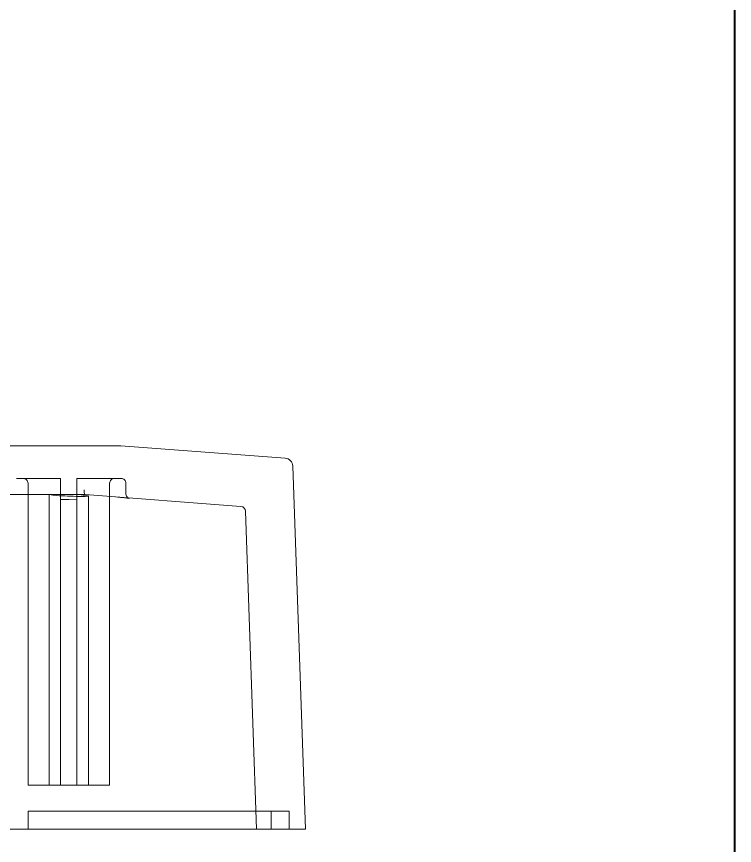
# Model space of a CAD drawing. Header units: millimetres. Extents: x -642 to 642, y -227 to 305.
# Drawn here: x 355.7 to 399.7, y -164.5 to -113.7 of the extents above; entities that cross this region are included whole.
import ezdxf
from ezdxf.lldxf.tags import DXFTag

# ---------------------------------------------------------------- set-up
doc = ezdxf.new("R2010")
doc.units = ezdxf.units.MM
doc.header["$MEASUREMENT"] = 0
doc.layers.add('layer 1', color=7, linetype='Continuous')
tags = doc.linetypes.add('New Line161', pattern=[0.2, 0.1, -0.1]).pattern_tags.tags
tags[6:7] = [DXFTag(74, 4), DXFTag(75, 0), DXFTag(340, '0'), DXFTag(46, 1.0), DXFTag(50, 0.0), DXFTag(44, 0.0), DXFTag(45, 0.0)]
tags[4:5] = [DXFTag(74, 4), DXFTag(75, 0), DXFTag(340, '0'), DXFTag(46, 1.0), DXFTag(50, 0.0), DXFTag(44, 0.0), DXFTag(45, 0.0)]
tags = doc.linetypes.add('New Line163', pattern=[0.2, 0.1, -0.1]).pattern_tags.tags
tags[6:7] = [DXFTag(74, 4), DXFTag(75, 0), DXFTag(340, '0'), DXFTag(46, 1.0), DXFTag(50, 0.0), DXFTag(44, 0.0), DXFTag(45, 0.0)]
tags[4:5] = [DXFTag(74, 4), DXFTag(75, 0), DXFTag(340, '0'), DXFTag(46, 1.0), DXFTag(50, 0.0), DXFTag(44, 0.0), DXFTag(45, 0.0)]
tags = doc.linetypes.add('New Line164', pattern=[0.2, 0.1, -0.1]).pattern_tags.tags
tags[6:7] = [DXFTag(74, 4), DXFTag(75, 0), DXFTag(340, '0'), DXFTag(46, 1.0), DXFTag(50, 0.0), DXFTag(44, 0.0), DXFTag(45, 0.0)]
tags[4:5] = [DXFTag(74, 4), DXFTag(75, 0), DXFTag(340, '0'), DXFTag(46, 1.0), DXFTag(50, 0.0), DXFTag(44, 0.0), DXFTag(45, 0.0)]
tags = doc.linetypes.add('New Line168', pattern=[0.2, 0.1, -0.1]).pattern_tags.tags
tags[6:7] = [DXFTag(74, 4), DXFTag(75, 0), DXFTag(340, '0'), DXFTag(46, 1.0), DXFTag(50, 0.0), DXFTag(44, 0.0), DXFTag(45, 0.0)]
tags[4:5] = [DXFTag(74, 4), DXFTag(75, 0), DXFTag(340, '0'), DXFTag(46, 1.0), DXFTag(50, 0.0), DXFTag(44, 0.0), DXFTag(45, 0.0)]
tags = doc.linetypes.add('New Line171', pattern=[0.2, 0.1, -0.1]).pattern_tags.tags
tags[6:7] = [DXFTag(74, 4), DXFTag(75, 0), DXFTag(340, '0'), DXFTag(46, 1.0), DXFTag(50, 0.0), DXFTag(44, 0.0), DXFTag(45, 0.0)]
tags[4:5] = [DXFTag(74, 4), DXFTag(75, 0), DXFTag(340, '0'), DXFTag(46, 1.0), DXFTag(50, 0.0), DXFTag(44, 0.0), DXFTag(45, 0.0)]
tags = doc.linetypes.add('New Line175', pattern=[0.2, 0.1, -0.1]).pattern_tags.tags
tags[6:7] = [DXFTag(74, 4), DXFTag(75, 0), DXFTag(340, '0'), DXFTag(46, 1.0), DXFTag(50, 0.0), DXFTag(44, 0.0), DXFTag(45, 0.0)]
tags[4:5] = [DXFTag(74, 4), DXFTag(75, 0), DXFTag(340, '0'), DXFTag(46, 1.0), DXFTag(50, 0.0), DXFTag(44, 0.0), DXFTag(45, 0.0)]
tags = doc.linetypes.add('New Line191', pattern=[0.2, 0.1, -0.1]).pattern_tags.tags
tags[6:7] = [DXFTag(74, 4), DXFTag(75, 0), DXFTag(340, '0'), DXFTag(46, 1.0), DXFTag(50, 0.0), DXFTag(44, 0.0), DXFTag(45, 0.0)]
tags[4:5] = [DXFTag(74, 4), DXFTag(75, 0), DXFTag(340, '0'), DXFTag(46, 1.0), DXFTag(50, 0.0), DXFTag(44, 0.0), DXFTag(45, 0.0)]
tags = doc.linetypes.add('New Line196', pattern=[0.2, 0.1, -0.1]).pattern_tags.tags
tags[6:7] = [DXFTag(74, 4), DXFTag(75, 0), DXFTag(340, '0'), DXFTag(46, 1.0), DXFTag(50, 0.0), DXFTag(44, 0.0), DXFTag(45, 0.0)]
tags[4:5] = [DXFTag(74, 4), DXFTag(75, 0), DXFTag(340, '0'), DXFTag(46, 1.0), DXFTag(50, 0.0), DXFTag(44, 0.0), DXFTag(45, 0.0)]
tags = doc.linetypes.add('New Line197', pattern=[0.2, 0.1, -0.1]).pattern_tags.tags
tags[6:7] = [DXFTag(74, 4), DXFTag(75, 0), DXFTag(340, '0'), DXFTag(46, 1.0), DXFTag(50, 0.0), DXFTag(44, 0.0), DXFTag(45, 0.0)]
tags[4:5] = [DXFTag(74, 4), DXFTag(75, 0), DXFTag(340, '0'), DXFTag(46, 1.0), DXFTag(50, 0.0), DXFTag(44, 0.0), DXFTag(45, 0.0)]
tags = doc.linetypes.add('New Line198', pattern=[0.2, 0.1, -0.1]).pattern_tags.tags
tags[6:7] = [DXFTag(74, 4), DXFTag(75, 0), DXFTag(340, '0'), DXFTag(46, 1.0), DXFTag(50, 0.0), DXFTag(44, 0.0), DXFTag(45, 0.0)]
tags[4:5] = [DXFTag(74, 4), DXFTag(75, 0), DXFTag(340, '0'), DXFTag(46, 1.0), DXFTag(50, 0.0), DXFTag(44, 0.0), DXFTag(45, 0.0)]
tags = doc.linetypes.add('New Line199', pattern=[0.2, 0.1, -0.1]).pattern_tags.tags
tags[6:7] = [DXFTag(74, 4), DXFTag(75, 0), DXFTag(340, '0'), DXFTag(46, 1.0), DXFTag(50, 0.0), DXFTag(44, 0.0), DXFTag(45, 0.0)]
tags[4:5] = [DXFTag(74, 4), DXFTag(75, 0), DXFTag(340, '0'), DXFTag(46, 1.0), DXFTag(50, 0.0), DXFTag(44, 0.0), DXFTag(45, 0.0)]
tags = doc.linetypes.add('New Line200', pattern=[0.2, 0.1, -0.1]).pattern_tags.tags
tags[6:7] = [DXFTag(74, 4), DXFTag(75, 0), DXFTag(340, '0'), DXFTag(46, 1.0), DXFTag(50, 0.0), DXFTag(44, 0.0), DXFTag(45, 0.0)]
tags[4:5] = [DXFTag(74, 4), DXFTag(75, 0), DXFTag(340, '0'), DXFTag(46, 1.0), DXFTag(50, 0.0), DXFTag(44, 0.0), DXFTag(45, 0.0)]
tags = doc.linetypes.add('New Line201', pattern=[0.2, 0.1, -0.1]).pattern_tags.tags
tags[6:7] = [DXFTag(74, 4), DXFTag(75, 0), DXFTag(340, '0'), DXFTag(46, 1.0), DXFTag(50, 0.0), DXFTag(44, 0.0), DXFTag(45, 0.0)]
tags[4:5] = [DXFTag(74, 4), DXFTag(75, 0), DXFTag(340, '0'), DXFTag(46, 1.0), DXFTag(50, 0.0), DXFTag(44, 0.0), DXFTag(45, 0.0)]
tags = doc.linetypes.add('New Line202', pattern=[0.2, 0.1, -0.1]).pattern_tags.tags
tags[6:7] = [DXFTag(74, 4), DXFTag(75, 0), DXFTag(340, '0'), DXFTag(46, 1.0), DXFTag(50, 0.0), DXFTag(44, 0.0), DXFTag(45, 0.0)]
tags[4:5] = [DXFTag(74, 4), DXFTag(75, 0), DXFTag(340, '0'), DXFTag(46, 1.0), DXFTag(50, 0.0), DXFTag(44, 0.0), DXFTag(45, 0.0)]
tags = doc.linetypes.add('New Line203', pattern=[0.2, 0.1, -0.1]).pattern_tags.tags
tags[6:7] = [DXFTag(74, 4), DXFTag(75, 0), DXFTag(340, '0'), DXFTag(46, 1.0), DXFTag(50, 0.0), DXFTag(44, 0.0), DXFTag(45, 0.0)]
tags[4:5] = [DXFTag(74, 4), DXFTag(75, 0), DXFTag(340, '0'), DXFTag(46, 1.0), DXFTag(50, 0.0), DXFTag(44, 0.0), DXFTag(45, 0.0)]
tags = doc.linetypes.add('New Line204', pattern=[0.2, 0.1, -0.1]).pattern_tags.tags
tags[6:7] = [DXFTag(74, 4), DXFTag(75, 0), DXFTag(340, '0'), DXFTag(46, 1.0), DXFTag(50, 0.0), DXFTag(44, 0.0), DXFTag(45, 0.0)]
tags[4:5] = [DXFTag(74, 4), DXFTag(75, 0), DXFTag(340, '0'), DXFTag(46, 1.0), DXFTag(50, 0.0), DXFTag(44, 0.0), DXFTag(45, 0.0)]
tags = doc.linetypes.add('New Line205', pattern=[0.2, 0.1, -0.1]).pattern_tags.tags
tags[6:7] = [DXFTag(74, 4), DXFTag(75, 0), DXFTag(340, '0'), DXFTag(46, 1.0), DXFTag(50, 0.0), DXFTag(44, 0.0), DXFTag(45, 0.0)]
tags[4:5] = [DXFTag(74, 4), DXFTag(75, 0), DXFTag(340, '0'), DXFTag(46, 1.0), DXFTag(50, 0.0), DXFTag(44, 0.0), DXFTag(45, 0.0)]
tags = doc.linetypes.add('New Line216', pattern=[0.2, 0.1, -0.1]).pattern_tags.tags
tags[6:7] = [DXFTag(74, 4), DXFTag(75, 0), DXFTag(340, '0'), DXFTag(46, 1.0), DXFTag(50, 0.0), DXFTag(44, 0.0), DXFTag(45, 0.0)]
tags[4:5] = [DXFTag(74, 4), DXFTag(75, 0), DXFTag(340, '0'), DXFTag(46, 1.0), DXFTag(50, 0.0), DXFTag(44, 0.0), DXFTag(45, 0.0)]
tags = doc.linetypes.add('New Line217', pattern=[0.2, 0.1, -0.1]).pattern_tags.tags
tags[6:7] = [DXFTag(74, 4), DXFTag(75, 0), DXFTag(340, '0'), DXFTag(46, 1.0), DXFTag(50, 0.0), DXFTag(44, 0.0), DXFTag(45, 0.0)]
tags[4:5] = [DXFTag(74, 4), DXFTag(75, 0), DXFTag(340, '0'), DXFTag(46, 1.0), DXFTag(50, 0.0), DXFTag(44, 0.0), DXFTag(45, 0.0)]
tags = doc.linetypes.add('New Line218', pattern=[0.2, 0.1, -0.1]).pattern_tags.tags
tags[6:7] = [DXFTag(74, 4), DXFTag(75, 0), DXFTag(340, '0'), DXFTag(46, 1.0), DXFTag(50, 0.0), DXFTag(44, 0.0), DXFTag(45, 0.0)]
tags[4:5] = [DXFTag(74, 4), DXFTag(75, 0), DXFTag(340, '0'), DXFTag(46, 1.0), DXFTag(50, 0.0), DXFTag(44, 0.0), DXFTag(45, 0.0)]
tags = doc.linetypes.add('New Line219', pattern=[0.2, 0.1, -0.1]).pattern_tags.tags
tags[6:7] = [DXFTag(74, 4), DXFTag(75, 0), DXFTag(340, '0'), DXFTag(46, 1.0), DXFTag(50, 0.0), DXFTag(44, 0.0), DXFTag(45, 0.0)]
tags[4:5] = [DXFTag(74, 4), DXFTag(75, 0), DXFTag(340, '0'), DXFTag(46, 1.0), DXFTag(50, 0.0), DXFTag(44, 0.0), DXFTag(45, 0.0)]
tags = doc.linetypes.add('New Line220', pattern=[0.2, 0.1, -0.1]).pattern_tags.tags
tags[6:7] = [DXFTag(74, 4), DXFTag(75, 0), DXFTag(340, '0'), DXFTag(46, 1.0), DXFTag(50, 0.0), DXFTag(44, 0.0), DXFTag(45, 0.0)]
tags[4:5] = [DXFTag(74, 4), DXFTag(75, 0), DXFTag(340, '0'), DXFTag(46, 1.0), DXFTag(50, 0.0), DXFTag(44, 0.0), DXFTag(45, 0.0)]
tags = doc.linetypes.add('New Line221', pattern=[0.2, 0.1, -0.1]).pattern_tags.tags
tags[6:7] = [DXFTag(74, 4), DXFTag(75, 0), DXFTag(340, '0'), DXFTag(46, 1.0), DXFTag(50, 0.0), DXFTag(44, 0.0), DXFTag(45, 0.0)]
tags[4:5] = [DXFTag(74, 4), DXFTag(75, 0), DXFTag(340, '0'), DXFTag(46, 1.0), DXFTag(50, 0.0), DXFTag(44, 0.0), DXFTag(45, 0.0)]
tags = doc.linetypes.add('New Line225', pattern=[0.2, 0.1, -0.1]).pattern_tags.tags
tags[6:7] = [DXFTag(74, 4), DXFTag(75, 0), DXFTag(340, '0'), DXFTag(46, 1.0), DXFTag(50, 0.0), DXFTag(44, 0.0), DXFTag(45, 0.0)]
tags[4:5] = [DXFTag(74, 4), DXFTag(75, 0), DXFTag(340, '0'), DXFTag(46, 1.0), DXFTag(50, 0.0), DXFTag(44, 0.0), DXFTag(45, 0.0)]
tags = doc.linetypes.add('New Line226', pattern=[0.2, 0.1, -0.1]).pattern_tags.tags
tags[6:7] = [DXFTag(74, 4), DXFTag(75, 0), DXFTag(340, '0'), DXFTag(46, 1.0), DXFTag(50, 0.0), DXFTag(44, 0.0), DXFTag(45, 0.0)]
tags[4:5] = [DXFTag(74, 4), DXFTag(75, 0), DXFTag(340, '0'), DXFTag(46, 1.0), DXFTag(50, 0.0), DXFTag(44, 0.0), DXFTag(45, 0.0)]
tags = doc.linetypes.add('New Line230', pattern=[0.2, 0.1, -0.1]).pattern_tags.tags
tags[6:7] = [DXFTag(74, 4), DXFTag(75, 0), DXFTag(340, '0'), DXFTag(46, 1.0), DXFTag(50, 0.0), DXFTag(44, 0.0), DXFTag(45, 0.0)]
tags[4:5] = [DXFTag(74, 4), DXFTag(75, 0), DXFTag(340, '0'), DXFTag(46, 1.0), DXFTag(50, 0.0), DXFTag(44, 0.0), DXFTag(45, 0.0)]
tags = doc.linetypes.add('New Line238', pattern=[0.2, 0.1, -0.1]).pattern_tags.tags
tags[6:7] = [DXFTag(74, 4), DXFTag(75, 0), DXFTag(340, '0'), DXFTag(46, 1.0), DXFTag(50, 0.0), DXFTag(44, 0.0), DXFTag(45, 0.0)]
tags[4:5] = [DXFTag(74, 4), DXFTag(75, 0), DXFTag(340, '0'), DXFTag(46, 1.0), DXFTag(50, 0.0), DXFTag(44, 0.0), DXFTag(45, 0.0)]
tags = doc.linetypes.add('New Line239', pattern=[0.2, 0.1, -0.1]).pattern_tags.tags
tags[6:7] = [DXFTag(74, 4), DXFTag(75, 0), DXFTag(340, '0'), DXFTag(46, 1.0), DXFTag(50, 0.0), DXFTag(44, 0.0), DXFTag(45, 0.0)]
tags[4:5] = [DXFTag(74, 4), DXFTag(75, 0), DXFTag(340, '0'), DXFTag(46, 1.0), DXFTag(50, 0.0), DXFTag(44, 0.0), DXFTag(45, 0.0)]
tags = doc.linetypes.add('New Line240', pattern=[0.2, 0.1, -0.1]).pattern_tags.tags
tags[6:7] = [DXFTag(74, 4), DXFTag(75, 0), DXFTag(340, '0'), DXFTag(46, 1.0), DXFTag(50, 0.0), DXFTag(44, 0.0), DXFTag(45, 0.0)]
tags[4:5] = [DXFTag(74, 4), DXFTag(75, 0), DXFTag(340, '0'), DXFTag(46, 1.0), DXFTag(50, 0.0), DXFTag(44, 0.0), DXFTag(45, 0.0)]
tags = doc.linetypes.add('New Line242', pattern=[0.2, 0.1, -0.1]).pattern_tags.tags
tags[6:7] = [DXFTag(74, 4), DXFTag(75, 0), DXFTag(340, '0'), DXFTag(46, 1.0), DXFTag(50, 0.0), DXFTag(44, 0.0), DXFTag(45, 0.0)]
tags[4:5] = [DXFTag(74, 4), DXFTag(75, 0), DXFTag(340, '0'), DXFTag(46, 1.0), DXFTag(50, 0.0), DXFTag(44, 0.0), DXFTag(45, 0.0)]
tags = doc.linetypes.add('New Line243', pattern=[0.2, 0.1, -0.1]).pattern_tags.tags
tags[6:7] = [DXFTag(74, 4), DXFTag(75, 0), DXFTag(340, '0'), DXFTag(46, 1.0), DXFTag(50, 0.0), DXFTag(44, 0.0), DXFTag(45, 0.0)]
tags[4:5] = [DXFTag(74, 4), DXFTag(75, 0), DXFTag(340, '0'), DXFTag(46, 1.0), DXFTag(50, 0.0), DXFTag(44, 0.0), DXFTag(45, 0.0)]
tags = doc.linetypes.add('New Line244', pattern=[0.2, 0.1, -0.1]).pattern_tags.tags
tags[6:7] = [DXFTag(74, 4), DXFTag(75, 0), DXFTag(340, '0'), DXFTag(46, 1.0), DXFTag(50, 0.0), DXFTag(44, 0.0), DXFTag(45, 0.0)]
tags[4:5] = [DXFTag(74, 4), DXFTag(75, 0), DXFTag(340, '0'), DXFTag(46, 1.0), DXFTag(50, 0.0), DXFTag(44, 0.0), DXFTag(45, 0.0)]
tags = doc.linetypes.add('New Line245', pattern=[0.2, 0.1, -0.1]).pattern_tags.tags
tags[6:7] = [DXFTag(74, 4), DXFTag(75, 0), DXFTag(340, '0'), DXFTag(46, 1.0), DXFTag(50, 0.0), DXFTag(44, 0.0), DXFTag(45, 0.0)]
tags[4:5] = [DXFTag(74, 4), DXFTag(75, 0), DXFTag(340, '0'), DXFTag(46, 1.0), DXFTag(50, 0.0), DXFTag(44, 0.0), DXFTag(45, 0.0)]
tags = doc.linetypes.add('New Line246', pattern=[0.2, 0.1, -0.1]).pattern_tags.tags
tags[6:7] = [DXFTag(74, 4), DXFTag(75, 0), DXFTag(340, '0'), DXFTag(46, 1.0), DXFTag(50, 0.0), DXFTag(44, 0.0), DXFTag(45, 0.0)]
tags[4:5] = [DXFTag(74, 4), DXFTag(75, 0), DXFTag(340, '0'), DXFTag(46, 1.0), DXFTag(50, 0.0), DXFTag(44, 0.0), DXFTag(45, 0.0)]
tags = doc.linetypes.add('New Line247', pattern=[0.2, 0.1, -0.1]).pattern_tags.tags
tags[6:7] = [DXFTag(74, 4), DXFTag(75, 0), DXFTag(340, '0'), DXFTag(46, 1.0), DXFTag(50, 0.0), DXFTag(44, 0.0), DXFTag(45, 0.0)]
tags[4:5] = [DXFTag(74, 4), DXFTag(75, 0), DXFTag(340, '0'), DXFTag(46, 1.0), DXFTag(50, 0.0), DXFTag(44, 0.0), DXFTag(45, 0.0)]
tags = doc.linetypes.add('New Line248', pattern=[0.2, 0.1, -0.1]).pattern_tags.tags
tags[6:7] = [DXFTag(74, 4), DXFTag(75, 0), DXFTag(340, '0'), DXFTag(46, 1.0), DXFTag(50, 0.0), DXFTag(44, 0.0), DXFTag(45, 0.0)]
tags[4:5] = [DXFTag(74, 4), DXFTag(75, 0), DXFTag(340, '0'), DXFTag(46, 1.0), DXFTag(50, 0.0), DXFTag(44, 0.0), DXFTag(45, 0.0)]
tags = doc.linetypes.add('New Line249', pattern=[0.2, 0.1, -0.1]).pattern_tags.tags
tags[6:7] = [DXFTag(74, 4), DXFTag(75, 0), DXFTag(340, '0'), DXFTag(46, 1.0), DXFTag(50, 0.0), DXFTag(44, 0.0), DXFTag(45, 0.0)]
tags[4:5] = [DXFTag(74, 4), DXFTag(75, 0), DXFTag(340, '0'), DXFTag(46, 1.0), DXFTag(50, 0.0), DXFTag(44, 0.0), DXFTag(45, 0.0)]
tags = doc.linetypes.add('New Line250', pattern=[0.2, 0.1, -0.1]).pattern_tags.tags
tags[6:7] = [DXFTag(74, 4), DXFTag(75, 0), DXFTag(340, '0'), DXFTag(46, 1.0), DXFTag(50, 0.0), DXFTag(44, 0.0), DXFTag(45, 0.0)]
tags[4:5] = [DXFTag(74, 4), DXFTag(75, 0), DXFTag(340, '0'), DXFTag(46, 1.0), DXFTag(50, 0.0), DXFTag(44, 0.0), DXFTag(45, 0.0)]
tags = doc.linetypes.add('New Line251', pattern=[0.2, 0.1, -0.1]).pattern_tags.tags
tags[6:7] = [DXFTag(74, 4), DXFTag(75, 0), DXFTag(340, '0'), DXFTag(46, 1.0), DXFTag(50, 0.0), DXFTag(44, 0.0), DXFTag(45, 0.0)]
tags[4:5] = [DXFTag(74, 4), DXFTag(75, 0), DXFTag(340, '0'), DXFTag(46, 1.0), DXFTag(50, 0.0), DXFTag(44, 0.0), DXFTag(45, 0.0)]
tags = doc.linetypes.add('New Line252', pattern=[0.2, 0.1, -0.1]).pattern_tags.tags
tags[6:7] = [DXFTag(74, 4), DXFTag(75, 0), DXFTag(340, '0'), DXFTag(46, 1.0), DXFTag(50, 0.0), DXFTag(44, 0.0), DXFTag(45, 0.0)]
tags[4:5] = [DXFTag(74, 4), DXFTag(75, 0), DXFTag(340, '0'), DXFTag(46, 1.0), DXFTag(50, 0.0), DXFTag(44, 0.0), DXFTag(45, 0.0)]
tags = doc.linetypes.add('New Line253', pattern=[0.2, 0.1, -0.1]).pattern_tags.tags
tags[6:7] = [DXFTag(74, 4), DXFTag(75, 0), DXFTag(340, '0'), DXFTag(46, 1.0), DXFTag(50, 0.0), DXFTag(44, 0.0), DXFTag(45, 0.0)]
tags[4:5] = [DXFTag(74, 4), DXFTag(75, 0), DXFTag(340, '0'), DXFTag(46, 1.0), DXFTag(50, 0.0), DXFTag(44, 0.0), DXFTag(45, 0.0)]
tags = doc.linetypes.add('New Line272', pattern=[0.2, 0.1, -0.1]).pattern_tags.tags
tags[6:7] = [DXFTag(74, 4), DXFTag(75, 0), DXFTag(340, '0'), DXFTag(46, 1.0), DXFTag(50, 0.0), DXFTag(44, 0.0), DXFTag(45, 0.0)]
tags[4:5] = [DXFTag(74, 4), DXFTag(75, 0), DXFTag(340, '0'), DXFTag(46, 1.0), DXFTag(50, 0.0), DXFTag(44, 0.0), DXFTag(45, 0.0)]
tags = doc.linetypes.add('New Line275', pattern=[0.2, 0.1, -0.1]).pattern_tags.tags
tags[6:7] = [DXFTag(74, 4), DXFTag(75, 0), DXFTag(340, '0'), DXFTag(46, 1.0), DXFTag(50, 0.0), DXFTag(44, 0.0), DXFTag(45, 0.0)]
tags[4:5] = [DXFTag(74, 4), DXFTag(75, 0), DXFTag(340, '0'), DXFTag(46, 1.0), DXFTag(50, 0.0), DXFTag(44, 0.0), DXFTag(45, 0.0)]
tags = doc.linetypes.add('New Line279', pattern=[0.2, 0.1, -0.1]).pattern_tags.tags
tags[6:7] = [DXFTag(74, 4), DXFTag(75, 0), DXFTag(340, '0'), DXFTag(46, 1.0), DXFTag(50, 0.0), DXFTag(44, 0.0), DXFTag(45, 0.0)]
tags[4:5] = [DXFTag(74, 4), DXFTag(75, 0), DXFTag(340, '0'), DXFTag(46, 1.0), DXFTag(50, 0.0), DXFTag(44, 0.0), DXFTag(45, 0.0)]
tags = doc.linetypes.add('New Line280', pattern=[0.2, 0.1, -0.1]).pattern_tags.tags
tags[6:7] = [DXFTag(74, 4), DXFTag(75, 0), DXFTag(340, '0'), DXFTag(46, 1.0), DXFTag(50, 0.0), DXFTag(44, 0.0), DXFTag(45, 0.0)]
tags[4:5] = [DXFTag(74, 4), DXFTag(75, 0), DXFTag(340, '0'), DXFTag(46, 1.0), DXFTag(50, 0.0), DXFTag(44, 0.0), DXFTag(45, 0.0)]

msp = doc.modelspace()

# ---------------------------------------------------------------- linework, layer by layer
at = {"layer": 'layer 1', "lineweight": 40}
msp.add_open_spline([(399.6741, 63.8482), (399.6741, 63.8482), (209.6741, 63.8482), (209.6741, 63.8482), (209.6741, 63.8482), (209.6741, -213.1518), (209.6741, -213.1518), (209.6741, -213.1518), (399.6741, -213.1518), (399.6741, -213.1518), (399.6741, -213.1518), (399.6741, 63.8482), (399.6741, 63.8482)], degree=3, knots=[0, 0, 0, 0, 0.25, 0.25, 0.25, 0.5, 0.5, 0.5, 0.75, 0.75, 0.75, 1, 1, 1, 1], dxfattribs=at)
at = {"layer": 'layer 1', "lineweight": 9}
for points in [[(259.7257, -139.966), (259.7257, -139.966), (362.0844, -139.966), (362.0844, -139.966)], [(362.0844, -139.966), (362.0844, -139.966), (372.1661, -140.7316), (372.1661, -140.7316)], [(372.6279, -141.2127), (372.619, -140.9581), (372.4201, -140.7509), (372.1661, -140.7316)], [(372.6279, -141.2127), (372.6279, -141.2127), (373.405, -163.466), (373.405, -163.466)], [(373.405, -163.466), (373.405, -163.466), (354.405, -163.466), (354.405, -163.466)]]:
    msp.add_open_spline(points, degree=3, dxfattribs=at)
at = {"layer": 'layer 1', "color": 8, "linetype": 'New Line196', "lineweight": 9}
msp.add_open_spline([(355.7055, -141.966), (355.7055, -141.966), (358.405, -141.966), (358.405, -141.966)], degree=3, dxfattribs=at)
at = {"layer": 'layer 1', "color": 8, "linetype": 'New Line280', "lineweight": 9}
msp.add_open_spline([(356.405, -142.266), (356.405, -142.1864), (356.3734, -142.1101), (356.3171, -142.0539), (356.2609, -141.9976), (356.1846, -141.966), (356.105, -141.966)], degree=3, knots=[0, 0, 0, 0, 0.5, 0.5, 0.5, 1, 1, 1, 1], dxfattribs=at)
at = {"layer": 'layer 1', "color": 8, "linetype": 'New Line244', "lineweight": 9}
msp.add_open_spline([(358.405, -160.766), (358.405, -160.766), (358.405, -141.966), (358.405, -141.966)], degree=3, dxfattribs=at)
at = {"layer": 'layer 1', "color": 8, "linetype": 'New Line191', "lineweight": 9}
msp.add_open_spline([(362.1046, -141.966), (362.1046, -141.966), (359.405, -141.966), (359.405, -141.966)], degree=3, dxfattribs=at)
at = {"layer": 'layer 1', "color": 8, "linetype": 'New Line245', "lineweight": 9}
msp.add_open_spline([(359.405, -141.966), (359.405, -141.966), (359.405, -160.766), (359.405, -160.766)], degree=3, dxfattribs=at)
at = {"layer": 'layer 1', "color": 8, "linetype": 'New Line279', "lineweight": 9}
msp.add_open_spline([(361.705, -141.966), (361.6255, -141.966), (361.5491, -141.9976), (361.4929, -142.0539), (361.4366, -142.1101), (361.405, -142.1864), (361.405, -142.266)], degree=3, knots=[0, 0, 0, 0, 0.5, 0.5, 0.5, 1, 1, 1, 1], dxfattribs=at)
at = {"layer": 'layer 1', "color": 8, "linetype": 'New Line272', "lineweight": 9}
msp.add_open_spline([(362.405, -142.266), (362.405, -142.1864), (362.3734, -142.1101), (362.3171, -142.0539), (362.2609, -141.9976), (362.1846, -141.966), (362.105, -141.966)], degree=3, knots=[0, 0, 0, 0, 0.5, 0.5, 0.5, 1, 1, 1, 1], dxfattribs=at)
at = {"layer": 'layer 1', "color": 8, "linetype": 'New Line238', "lineweight": 9}
msp.add_open_spline([(356.405, -142.266), (356.405, -142.266), (356.405, -160.766), (356.405, -160.766)], degree=3, dxfattribs=at)
at = {"layer": 'layer 1', "color": 8, "linetype": 'New Line248', "lineweight": 9}
msp.add_open_spline([(359.8366, -142.666), (359.8366, -142.666), (359.8359, -142.7174), (359.8359, -142.7174)], degree=3, dxfattribs=at)
at = {"layer": 'layer 1', "color": 8, "linetype": 'New Line243', "lineweight": 9}
msp.add_open_spline([(359.8359, -142.7174), (359.8359, -142.7174), (359.8377, -142.7673), (359.8377, -142.7673)], degree=3, dxfattribs=at)
at = {"layer": 'layer 1', "color": 8, "linetype": 'New Line247', "lineweight": 9}
msp.add_open_spline([(361.405, -142.266), (361.405, -142.266), (361.405, -160.766), (361.405, -160.766)], degree=3, dxfattribs=at)
at = {"layer": 'layer 1', "color": 8, "linetype": 'New Line250', "lineweight": 9}
msp.add_open_spline([(362.405, -142.266), (362.405, -142.266), (362.405, -142.9178), (362.405, -142.9178)], degree=3, dxfattribs=at)
at = {"layer": 'layer 1', "color": 8, "linetype": 'New Line175', "lineweight": 9}
msp.add_open_spline([(261.905, -142.966), (261.905, -142.966), (359.905, -142.966), (359.905, -142.966)], degree=3, dxfattribs=at)
at = {"layer": 'layer 1', "color": 8, "linetype": 'New Line171', "lineweight": 9}
msp.add_open_spline([(359.5203, -142.966), (359.5203, -142.966), (357.705, -142.966), (357.705, -142.966)], degree=3, dxfattribs=at)
at = {"layer": 'layer 1', "color": 8, "linetype": 'New Line240', "lineweight": 9}
msp.add_open_spline([(357.705, -142.966), (357.705, -142.966), (357.705, -160.766), (357.705, -160.766)], degree=3, dxfattribs=at)
at = {"layer": 'layer 1', "color": 8, "linetype": 'New Line220', "lineweight": 9}
msp.add_open_spline([(357.9248, -142.9927), (357.9248, -142.9927), (357.833, -142.9795), (357.833, -142.9795), (357.833, -142.9795), (357.7648, -142.966), (357.7648, -142.966)], degree=3, knots=[0, 0, 0, 0, 0.5, 0.5, 0.5, 1, 1, 1, 1], dxfattribs=at)
at = {"layer": 'layer 1', "color": 8, "linetype": 'New Line219', "lineweight": 9}
msp.add_open_spline([(357.9248, -142.9927), (357.9248, -142.9927), (358.0383, -143.0054), (358.0383, -143.0054), (358.0383, -143.0054), (358.1709, -143.0174), (358.1709, -143.0174), (358.1709, -143.0174), (358.3198, -143.0284), (358.3198, -143.0284)], degree=3, knots=[0, 0, 0, 0, 0.3333333, 0.3333333, 0.3333333, 0.6666667, 0.6666667, 0.6666667, 1, 1, 1, 1], dxfattribs=at)
at = {"layer": 'layer 1', "color": 8, "linetype": 'New Line199', "lineweight": 9}
msp.add_open_spline([(358.3198, -143.0284), (358.3198, -143.0284), (358.4815, -143.0384), (358.4815, -143.0384), (358.4815, -143.0384), (358.6525, -143.0473), (358.6525, -143.0473), (358.6525, -143.0473), (358.8291, -143.055), (358.8291, -143.055), (358.8291, -143.055), (359.0073, -143.0614), (359.0073, -143.0614), (359.0073, -143.0614), (359.1832, -143.0664), (359.1832, -143.0664), (359.1832, -143.0664), (359.3529, -143.0699), (359.3529, -143.0699)], degree=3, knots=[0, 0, 0, 0, 0.1666667, 0.1666667, 0.1666667, 0.3333333, 0.3333333, 0.3333333, 0.5, 0.5, 0.5, 0.6666667, 0.6666667, 0.6666667, 0.8333333, 0.8333333, 0.8333333, 1, 1, 1, 1], dxfattribs=at)
at = {"layer": 'layer 1', "color": 8, "linetype": 'New Line197', "lineweight": 9}
msp.add_open_spline([(359.3529, -143.0699), (359.3529, -143.0699), (359.5127, -143.0721), (359.5127, -143.0721), (359.5127, -143.0721), (359.6592, -143.0728), (359.6592, -143.0728), (359.6592, -143.0728), (359.789, -143.072), (359.789, -143.072), (359.789, -143.072), (359.8993, -143.0698), (359.8993, -143.0698), (359.8993, -143.0698), (359.9878, -143.0661), (359.9878, -143.0661), (359.9878, -143.0661), (360.0524, -143.061), (360.0524, -143.061), (360.0524, -143.061), (360.0918, -143.0546), (360.0918, -143.0546), (360.0918, -143.0546), (360.105, -143.0468), (360.105, -143.0468)], degree=3, knots=[0, 0, 0, 0, 0.125, 0.125, 0.125, 0.25, 0.25, 0.25, 0.375, 0.375, 0.375, 0.5, 0.5, 0.5, 0.625, 0.625, 0.625, 0.75, 0.75, 0.75, 0.875, 0.875, 0.875, 1, 1, 1, 1], dxfattribs=at)
at = {"layer": 'layer 1', "color": 8, "linetype": 'New Line203', "lineweight": 9}
msp.add_open_spline([(359.5203, -142.966), (359.5203, -142.966), (359.6651, -142.9794), (359.6651, -142.9794), (359.6651, -142.9794), (359.7934, -142.9925), (359.7934, -142.9925), (359.7934, -142.9925), (359.9023, -143.0051), (359.9023, -143.0051), (359.9023, -143.0051), (359.9896, -143.0169), (359.9896, -143.0169), (359.9896, -143.0169), (360.0533, -143.0279), (360.0533, -143.0279), (360.0533, -143.0279), (360.092, -143.0379), (360.092, -143.0379)], degree=3, knots=[0, 0, 0, 0, 0.1666667, 0.1666667, 0.1666667, 0.3333333, 0.3333333, 0.3333333, 0.5, 0.5, 0.5, 0.6666667, 0.6666667, 0.6666667, 0.8333333, 0.8333333, 0.8333333, 1, 1, 1, 1], dxfattribs=at)
at = {"layer": 'layer 1', "color": 8, "linetype": 'New Line242', "lineweight": 9}
msp.add_open_spline([(359.8377, -142.7673), (359.8377, -142.7673), (359.8418, -142.8142), (359.8418, -142.8142), (359.8418, -142.8142), (359.848, -142.8567), (359.848, -142.8567)], degree=3, knots=[0, 0, 0, 0, 0.5, 0.5, 0.5, 1, 1, 1, 1], dxfattribs=at)
at = {"layer": 'layer 1', "color": 8, "linetype": 'New Line249', "lineweight": 9}
msp.add_open_spline([(359.848, -142.8567), (359.848, -142.8567), (359.8564, -142.8936), (359.8564, -142.8936), (359.8564, -142.8936), (359.8665, -142.9237), (359.8665, -142.9237), (359.8665, -142.9237), (359.878, -142.9462), (359.878, -142.9462), (359.878, -142.9462), (359.8907, -142.9604), (359.8907, -142.9604), (359.8907, -142.9604), (359.9042, -142.9659), (359.9042, -142.9659)], degree=3, knots=[0, 0, 0, 0, 0.2, 0.2, 0.2, 0.4, 0.4, 0.4, 0.6, 0.6, 0.6, 0.8, 0.8, 0.8, 1, 1, 1, 1], dxfattribs=at)
at = {"layer": 'layer 1', "color": 8, "linetype": 'New Line200', "lineweight": 9}
msp.add_open_spline([(359.9042, -142.9659), (359.9042, -142.9659), (369.4476, -143.693), (369.4476, -143.693)], degree=3, dxfattribs=at)
at = {"layer": 'layer 1', "color": 8, "linetype": 'New Line168', "lineweight": 9}
msp.add_open_spline([(360.0918, -143.0546), (360.0918, -143.0546), (360.0524, -143.061), (360.0524, -143.061)], degree=3, dxfattribs=at)
at = {"layer": 'layer 1', "color": 8, "linetype": 'New Line230', "lineweight": 9}
msp.add_open_spline([(360.105, -143.0468), (360.105, -143.0468), (360.092, -143.0379), (360.092, -143.0379)], degree=3, dxfattribs=at)
at = {"layer": 'layer 1', "color": 8, "linetype": 'New Line246', "lineweight": 9}
msp.add_open_spline([(360.105, -143.0468), (360.105, -143.0468), (360.105, -160.766), (360.105, -160.766)], degree=3, dxfattribs=at)
at = {"layer": 'layer 1', "color": 8, "linetype": 'New Line201', "lineweight": 9}
msp.add_open_spline([(361.9057, -143.1187), (361.9057, -143.1187), (362.081, -143.1333), (362.081, -143.1333)], degree=3, dxfattribs=at)
at = {"layer": 'layer 1', "color": 8, "linetype": 'New Line202', "lineweight": 9}
msp.add_open_spline([(362.0794, -143.1331), (362.0794, -143.1331), (362.1812, -143.1422), (362.1812, -143.1422)], degree=3, dxfattribs=at)
at = {"layer": 'layer 1', "color": 8, "linetype": 'New Line204', "lineweight": 9}
msp.add_open_spline([(362.1331, -143.1378), (362.1331, -143.1378), (362.228, -143.1465), (362.228, -143.1465)], degree=3, dxfattribs=at)
at = {"layer": 'layer 1', "color": 8, "linetype": 'New Line205', "lineweight": 9}
msp.add_open_spline([(362.1825, -143.1423), (362.1825, -143.1423), (362.2291, -143.1466), (362.2291, -143.1466)], degree=3, dxfattribs=at)
at = {"layer": 'layer 1', "color": 8, "linetype": 'New Line216', "lineweight": 9}
msp.add_open_spline([(362.2291, -143.1466), (362.2291, -143.1466), (362.3131, -143.1548), (362.3131, -143.1548)], degree=3, dxfattribs=at)
at = {"layer": 'layer 1', "color": 8, "linetype": 'New Line217', "lineweight": 9}
msp.add_open_spline([(362.3139, -143.1549), (362.3139, -143.1549), (362.3872, -143.1626), (362.3872, -143.1626), (362.3872, -143.1626), (362.4201, -143.1663), (362.4201, -143.1663), (362.4201, -143.1663), (362.4502, -143.1698), (362.4502, -143.1698), (362.4502, -143.1698), (362.4777, -143.1732), (362.4777, -143.1732), (362.4777, -143.1732), (362.5024, -143.1764), (362.5024, -143.1764), (362.5024, -143.1764), (362.5244, -143.1795), (362.5244, -143.1795), (362.5244, -143.1795), (362.5436, -143.1823), (362.5436, -143.1823), (362.5436, -143.1823), (362.5601, -143.185), (362.5601, -143.185)], degree=3, knots=[0, 0, 0, 0, 0.125, 0.125, 0.125, 0.25, 0.25, 0.25, 0.375, 0.375, 0.375, 0.5, 0.5, 0.5, 0.625, 0.625, 0.625, 0.75, 0.75, 0.75, 0.875, 0.875, 0.875, 1, 1, 1, 1], dxfattribs=at)
at = {"layer": 'layer 1', "color": 8, "linetype": 'New Line218', "lineweight": 9}
msp.add_open_spline([(362.3522, -143.1588), (362.3522, -143.1588), (362.3877, -143.1626), (362.3877, -143.1626)], degree=3, dxfattribs=at)
at = {"layer": 'layer 1', "color": 8, "linetype": 'New Line226', "lineweight": 9}
msp.add_open_spline([(362.5937, -143.1913), (362.5937, -143.1913), (362.596, -143.1918), (362.596, -143.1918), (362.596, -143.1918), (362.5912, -143.1903), (362.5912, -143.1903), (362.5912, -143.1903), (362.5807, -143.1864), (362.5807, -143.1864), (362.5807, -143.1864), (362.5632, -143.1785), (362.5632, -143.1785), (362.5632, -143.1785), (362.5378, -143.1641), (362.5378, -143.1641), (362.5378, -143.1641), (362.5058, -143.1401), (362.5058, -143.1401), (362.5058, -143.1401), (362.4714, -143.1045), (362.4714, -143.1045), (362.4714, -143.1045), (362.44, -143.0574), (362.44, -143.0574), (362.44, -143.0574), (362.4169, -143.0008), (362.4169, -143.0008), (362.4169, -143.0008), (362.4057, -142.9374), (362.4057, -142.9374), (362.4057, -142.9374), (362.405, -142.9178), (362.405, -142.9178)], degree=3, knots=[0, 0, 0, 0, 0.0909091, 0.0909091, 0.0909091, 0.1818182, 0.1818182, 0.1818182, 0.2727273, 0.2727273, 0.2727273, 0.3636364, 0.3636364, 0.3636364, 0.4545455, 0.4545455, 0.4545455, 0.5454545, 0.5454545, 0.5454545, 0.6363636, 0.6363636, 0.6363636, 0.7272727, 0.7272727, 0.7272727, 0.8181818, 0.8181818, 0.8181818, 0.9090909, 0.9090909, 0.9090909, 1, 1, 1, 1], dxfattribs=at)
at = {"layer": 'layer 1', "color": 8, "linetype": 'New Line221', "lineweight": 9}
msp.add_open_spline([(362.5601, -143.185), (362.5601, -143.185), (362.5737, -143.1873), (362.5737, -143.1873), (362.5737, -143.1873), (362.5844, -143.1893), (362.5844, -143.1893), (362.5844, -143.1893), (362.592, -143.1909), (362.592, -143.1909), (362.592, -143.1909), (362.5937, -143.1913), (362.5937, -143.1913)], degree=3, knots=[0, 0, 0, 0, 0.25, 0.25, 0.25, 0.5, 0.5, 0.5, 0.75, 0.75, 0.75, 1, 1, 1, 1], dxfattribs=at)
at = {"layer": 'layer 1', "color": 8, "linetype": 'New Line225', "lineweight": 9}
msp.add_open_spline([(362.5845, -143.1893), (362.5845, -143.1893), (362.592, -143.1909), (362.592, -143.1909)], degree=3, dxfattribs=at)
at = {"layer": 'layer 1', "color": 8, "linetype": 'New Line198', "lineweight": 9}
msp.add_open_spline([(359.405, -143.2763), (359.405, -143.2763), (358.9055, -143.2641), (358.9055, -143.2641), (358.9055, -143.2641), (358.405, -143.2544), (358.405, -143.2544)], degree=3, knots=[0, 0, 0, 0, 0.5, 0.5, 0.5, 1, 1, 1, 1], dxfattribs=at)
at = {"layer": 'layer 1', "color": 8, "linetype": 'New Line275', "lineweight": 9}
msp.add_open_spline([(369.7246, -143.9817), (369.7193, -143.829), (369.6, -143.7047), (369.4476, -143.693)], degree=3, dxfattribs=at)
at = {"layer": 'layer 1', "color": 8, "linetype": 'New Line251', "lineweight": 9}
msp.add_open_spline([(370.405, -163.466), (370.405, -163.466), (369.7246, -143.9817), (369.7246, -143.9817)], degree=3, dxfattribs=at)
at = {"layer": 'layer 1', "color": 8, "linetype": 'New Line164', "lineweight": 9}
msp.add_open_spline([(361.405, -160.766), (361.405, -160.766), (356.405, -160.766), (356.405, -160.766)], degree=3, dxfattribs=at)
at = {"layer": 'layer 1', "color": 8, "linetype": 'New Line163', "lineweight": 9}
msp.add_open_spline([(360.105, -160.766), (360.105, -160.766), (357.705, -160.766), (357.705, -160.766)], degree=3, dxfattribs=at)
at = {"layer": 'layer 1', "color": 8, "linetype": 'New Line161', "lineweight": 9}
msp.add_open_spline([(372.405, -162.366), (372.405, -162.366), (356.405, -162.366), (356.405, -162.366)], degree=3, dxfattribs=at)
at = {"layer": 'layer 1', "color": 8, "linetype": 'New Line239', "lineweight": 9}
msp.add_open_spline([(356.405, -163.466), (356.405, -163.466), (356.405, -162.366), (356.405, -162.366)], degree=3, dxfattribs=at)
at = {"layer": 'layer 1', "color": 8, "linetype": 'New Line252', "lineweight": 9}
msp.add_open_spline([(371.305, -163.466), (371.305, -163.466), (371.305, -162.366), (371.305, -162.366)], degree=3, dxfattribs=at)
at = {"layer": 'layer 1', "color": 8, "linetype": 'New Line253', "lineweight": 9}
msp.add_open_spline([(372.405, -163.466), (372.405, -163.466), (372.405, -162.366), (372.405, -162.366)], degree=3, dxfattribs=at)

doc.saveas('drawing.dxf')
